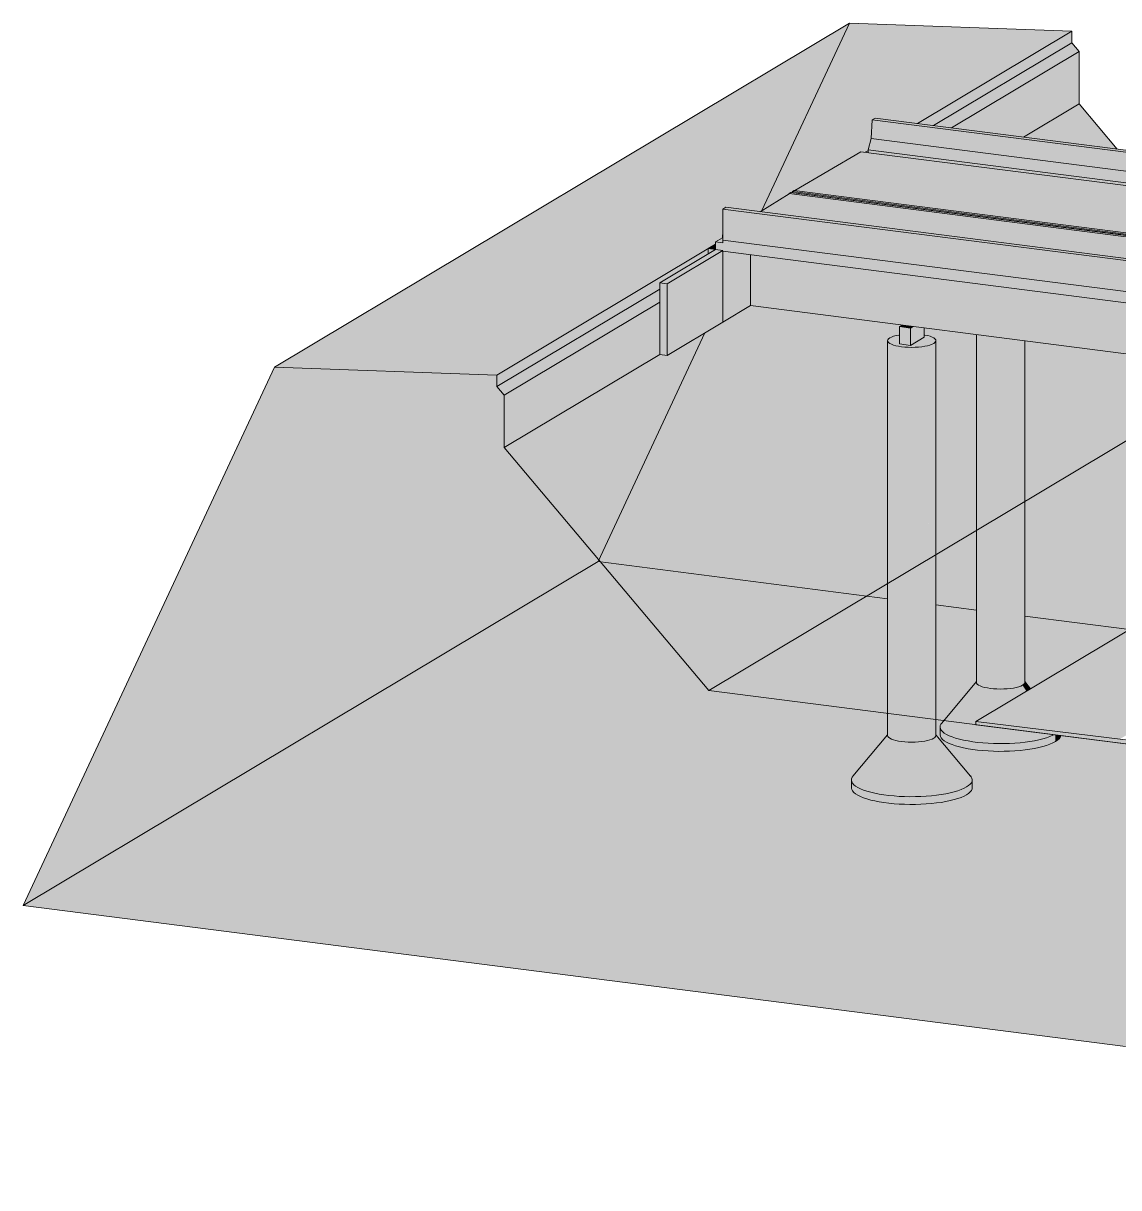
# Model space of a CAD drawing. Header units: centimetres. Extents: x -2559 to 17329, y -1156 to 2668.
# Drawn here: x -2559 to 161, y -714 to 2177 of the extents above; entities that cross this region are included whole.
import ezdxf

# ---------------------------------------------------------------- set-up
doc = ezdxf.new("R2010")
doc.units = ezdxf.units.CM
for name, color, linetype, lineweight in [('A-FLOR', 7, 'Continuous', 9), ('A-GENM', 7, 'Continuous', 9), ('A-WALL', 7, 'Continuous', 9)]:
    doc.layers.add(name, color=color, linetype=linetype, lineweight=lineweight)

# ---------------------------------------------------------------- blocks, each defined once
blk = doc.blocks.new('tTB2 - tTB-1737867-VISTA 3D')
at = {"layer": 'A-GENM', "true_color": 0x80ff80}
for points in [[(2596, 1500.4), (2598.1, 1546.8), (-451.5, 1937.1), (-453.6, 1890.7), (2588.6, 1501.3)], [(2598.1, 1546.8), (2605.4, 1551.2), (-444.1, 1941.5), (-451.5, 1937.1), (2341.4, 1579.7)], [(2588.6, 1472), (2596, 1500.4), (-453.6, 1890.7), (-460.9, 1862.3), (2570.2, 1474.3)], [(2588.6, 1465.3), (2588.6, 1472), (-460.9, 1862.3), (-460.9, 1855.5), (2588.4, 1465.3)], [(2227.6, 1325.2), (2234.9, 1329.6), (-814.6, 1719.9), (-822, 1715.5), (2159.7, 1333.9)], [(2227.6, 1248.4), (2227.6, 1325.2), (-822, 1715.5), (-822, 1638.6), (2159.7, 1257)]]:
    blk.add_hatch(color=91, dxfattribs=at).paths.add_polyline_path(points)
h = blk.add_hatch(color=91, dxfattribs=at)
h.paths.add_polyline_path([(2237, 1247.3), (2244.4, 1251.7), (2244.4, 1266.1), (2237, 1285.7), (2234.9, 1329.6), (2227.6, 1325.2), (2227.6, 1248.4), (2237, 1254), (2237, 1248.4)])
h.paths.add_polyline_path([(2596, 1464.3), (2596, 1468.7), (2605.4, 1474.3), (2605.4, 1551.2), (2598.1, 1546.8), (2596, 1500.4), (2588.6, 1472), (2588.6, 1465.3), (2593.3, 1464.7)])
at = {"layer": 'A-GENM'}
for p, q in [((-453.6, 1890.7), (-451.5, 1937.1)), ((-451.5, 1937.1), (-444.1, 1941.5)), ((-451.5, 1937.1), (2598.1, 1546.8)), ((2605.4, 1551.2), (-444.1, 1941.5)), ((-460.9, 1862.3), (-453.6, 1890.7)), ((-453.6, 1890.7), (2596, 1500.4)), ((-460.9, 1855.5), (-460.9, 1862.3)), ((-460.9, 1862.3), (2588.6, 1472)), ((-822, 1715.5), (-814.6, 1719.9)), ((-822, 1638.6), (-822, 1715.5)), ((2227.6, 1325.2), (-822, 1715.5)), ((-814.6, 1719.9), (2234.9, 1329.6)), ((-822, 1638.6), (2227.6, 1248.4)), ((2598.1, 1546.8), (2596, 1500.4)), ((2605.4, 1551.2), (2598.1, 1546.8)), ((2605.4, 1474.3), (2605.4, 1551.2)), ((2596, 1500.4), (2588.6, 1472)), ((2596, 1468.7), (2605.4, 1474.3)), ((2588.6, 1472), (2588.6, 1465.3)), ((2596, 1464.3), (2596, 1468.7)), ((2234.9, 1329.6), (2227.6, 1325.2)), ((2227.6, 1325.2), (2227.6, 1248.4)), ((2237, 1285.7), (2234.9, 1329.6)), ((2244.4, 1266.1), (2237, 1285.7)), ((2227.6, 1248.4), (2237, 1254)), ((2237, 1254), (2237, 1247.3)), ((2237, 1247.3), (2244.4, 1251.7)), ((2244.4, 1251.7), (2244.4, 1266.1))]:
    blk.add_line(p, q, dxfattribs=at)
blk = doc.blocks.new('Modelos genéricos 3 - Modelos genéricos 3-1742460-VISTA 3D')
at = {"layer": 'A-GENM', "true_color": 0xff8040}
for points in [[(-87.4, 1065.2), (-82.3, 1065.3), (-78.1, 1066.8), (-78.1, 1389.2), (-192.6, 1403.9), (-192.6, 1184), (-192, 1177.6), (-190.2, 1170.4), (-187.3, 1162.4), (-183.2, 1153.7), (-178.1, 1144.6), (-172.1, 1135.2), (-165.3, 1125.7), (-157.8, 1116.4), (-149.8, 1107.3), (-141.4, 1098.8), (-132.9, 1090.9), (-124.3, 1083.8), (-116, 1077.7), (-107.9, 1072.7), (-100.4, 1068.9), (-93.5, 1066.4), (-90.2, 1065.7)], [(-78.1, 1066.8), (-75.1, 1069.6), (-73.2, 1073.7), (-72.6, 1078.9), (-72.7, 1388.5), (-78.1, 1389.2), (-78.1, 1238.7)]]:
    blk.add_hatch(color=11, dxfattribs=at).paths.add_polyline_path(points)
at = {"layer": 'A-GENM', "true_color": 0xf7996d}
for points in [[(-132.9, 523.8), (-120.2, 524.2), (-112, 524.9), (-104.2, 525.9), (-97, 527.1), (-90.5, 528.7), (-84.9, 530.4), (-82.3, 531.4), (-78.1, 533.5), (-78.1, 1066.8), (-82.3, 1065.3), (-87.4, 1065.2), (-93.5, 1066.4), (-100.4, 1068.9), (-107.9, 1072.7), (-116, 1077.7), (-124.3, 1083.8), (-132.9, 1090.9), (-141.4, 1098.8), (-149.8, 1107.3), (-160.7, 1120), (-167.9, 1129.4), (-174.4, 1138.7), (-178.1, 1144.6), (-183.2, 1153.7), (-187.3, 1162.4), (-190.2, 1170.4), (-192, 1177.6), (-192.6, 1184), (-192.6, 540.5), (-192, 538.1), (-190.2, 535.8), (-187.3, 533.6), (-183.2, 531.5), (-178.1, 529.6), (-168.7, 527.2), (-161.5, 525.9), (-153.8, 524.9), (-145.6, 524.3), (-136.6, 523.9)], [(-78.1, 533.5), (-75.1, 535.7), (-73.2, 538), (-72.6, 540.3), (-72.6, 1078.9), (-73.2, 1073.7), (-75.1, 1069.6), (-78.1, 1066.8), (-78.1, 534.6)], [(-137, 388.4), (-123.5, 388.5), (-110.1, 388.9), (-96.9, 389.6), (-84, 390.7), (-71.5, 392), (-59.5, 393.7), (-48, 395.6), (-37.3, 397.9), (-27.3, 400.4), (-18.1, 403.1), (-9.9, 406), (-0.1, 410.5), (-194.1, 435.4), (-194.1, 443.1), (-68, 518.5), (-78.1, 533.5), (-84.1, 530.7), (-87.4, 529.5), (-97, 527.1), (-104.2, 525.9), (-112.2, 524.9), (-120.2, 524.2), (-128.6, 523.9), (-137.2, 523.9), (-145.6, 524.3), (-153.8, 524.9), (-161.5, 525.9), (-168.7, 527.2), (-175.1, 528.8), (-180.7, 530.6), (-183.2, 531.5), (-187.3, 533.6), (-190.2, 535.8), (-192, 538.1), (-192.6, 541.3), (-192.6, 542.2), (-277.8, 440.3), (-280.6, 436.7), (-282.2, 433), (-282.6, 429.3), (-281.8, 425.6), (-279.7, 421.9), (-276.5, 418.3), (-272.2, 414.7), (-265.8, 410.9), (-258.3, 407.3), (-249.1, 403.8), (-244, 402.1), (-234.6, 399.5), (-224.3, 397.1), (-213.3, 394.9), (-201.6, 393.1), (-189.4, 391.5), (-176.7, 390.3), (-163.7, 389.3), (-150.4, 388.7)], [(-68, 518.5), (-57.8, 524.6), (-72.6, 542), (-72.6, 540.3), (-73.2, 538), (-75.1, 535.7), (-78.1, 533.5), (-71.2, 523.1)], [(-137, 369.2), (-123.5, 369.3), (-110.1, 369.7), (-96.9, 370.4), (-84, 371.4), (-71.5, 372.8), (-59.5, 374.5), (-48, 376.4), (-37.3, 378.7), (-27.3, 381.2), (-18.1, 383.9), (-7.8, 387.7), (-2.6, 390), (3.5, 393.3), (3.5, 410.1), (-0.1, 410.5), (-2.6, 409.2), (-9.9, 406), (-21.3, 402.1), (-27.3, 400.4), (-37.3, 397.9), (-48, 395.6), (-59.5, 393.7), (-71.5, 392), (-84, 390.7), (-96.9, 389.6), (-112.2, 388.8), (-123.5, 388.5), (-137, 388.4), (-150.4, 388.7), (-163.7, 389.3), (-176.7, 390.3), (-189.4, 391.5), (-203.1, 393.3), (-213.3, 394.9), (-224.3, 397.1), (-234.6, 399.5), (-244, 402.1), (-255.4, 406.2), (-261.3, 408.7), (-267.9, 412), (-272.2, 414.7), (-276.5, 418.3), (-279.7, 421.9), (-281.8, 425.6), (-282.6, 429.3), (-282.5, 409.7), (-281.7, 406.2), (-279.7, 402.7), (-276.5, 399), (-272.2, 395.5), (-266.7, 392.1), (-257.9, 387.9), (-250.8, 385.2), (-244, 382.9), (-234.6, 380.3), (-224.3, 377.9), (-213.3, 375.7), (-201.6, 373.9), (-189.4, 372.3), (-176.7, 371), (-163.7, 370.1), (-150.4, 369.5)], [(3.5, 393.3), (9.3, 397.4), (12.6, 400.3), (15.4, 403.9), (17.1, 408.3), (3.5, 410.1), (3.5, 397.4)]]:
    blk.add_hatch(color=21, dxfattribs=at).paths.add_polyline_path(points)
at = {"layer": 'A-GENM'}
for p, q in [((-192.6, 1403.9), (-192.6, 1175.4)), ((-72.6, 1070.7), (-72.6, 1388.5))]:
    blk.add_line(p, q, dxfattribs=at)
at = {"layer": 'A-GENM', "color": 49, "true_color": 0x484141}
for p, q in [((-192.6, 1175.4), (-192.6, 540.4)), ((-72.6, 540.4), (-72.6, 1070.7)), ((-192.5, 542.4), (-278.7, 439.3)), ((-57.8, 524.6), (-72.6, 542.3)), ((-282.6, 429.9), (-282.6, 410.7))]:
    blk.add_line(p, q, dxfattribs=at)
for points in [[(-78.1, 533.5, 0), (-82.3, 531.4, 0), (-87.4, 529.5, 0), (-93.5, 527.8, 0), (-100.4, 526.4, 0), (-107.9, 525.3, 0), (-116, 524.5, 0), (-124.3, 524, 0), (-132.9, 523.8, 0), (-141.4, 524, 0), (-149.8, 524.5, 0), (-157.8, 525.4, 0), (-165.3, 526.5, 0), (-172.1, 527.9, 0), (-178.1, 529.6, 0), (-183.2, 531.5, 0), (-187.3, 533.6, 0), (-190.2, 535.8, 0), (-192, 538.1, 0), (-192.6, 540.5, 0)], [(-72.6, 540.4, 0), (-72.6, 540.3, 0), (-73.2, 538, 0), (-75.1, 535.7, 0), (-78.1, 533.5, 0)], [(-277.8, 440.3, 0), (-280.6, 436.7, 0), (-282.2, 433, 0), (-282.6, 429.3, 0), (-281.8, 425.6, 0), (-279.7, 421.9, 0), (-276.5, 418.3, 0), (-272.2, 414.7, 0), (-266.7, 411.3, 0), (-260.1, 408.1, 0), (-252.6, 405, 0), (-244, 402.1, 0), (-234.6, 399.5, 0), (-224.3, 397.1, 0), (-213.3, 394.9, 0), (-201.6, 393.1, 0), (-189.4, 391.5, 0), (-176.7, 390.3, 0), (-163.7, 389.3, 0), (-150.4, 388.7, 0), (-137, 388.4, 0), (-123.5, 388.5, 0), (-110.1, 388.9, 0), (-96.9, 389.6, 0), (-84, 390.7, 0), (-71.5, 392, 0), (-59.5, 393.7, 0), (-48, 395.6, 0), (-37.3, 397.9, 0), (-27.3, 400.4, 0), (-18.1, 403.1, 0), (-9.9, 406, 0), (-2.6, 409.2, 0), (0, 410.5, 0)], [(-282.6, 410.7, 0), (-282.6, 410.1, 0), (-281.8, 406.3, 0), (-279.7, 402.7, 0), (-276.5, 399, 0), (-272.2, 395.5, 0), (-266.7, 392.1, 0), (-260.1, 388.9, 0), (-252.6, 385.8, 0), (-244, 382.9, 0), (-234.6, 380.3, 0), (-224.3, 377.9, 0), (-213.3, 375.7, 0), (-201.6, 373.9, 0), (-189.4, 372.3, 0), (-176.7, 371, 0), (-163.7, 370.1, 0), (-150.4, 369.5, 0), (-137, 369.2, 0), (-123.5, 369.3, 0), (-110.1, 369.7, 0), (-96.9, 370.4, 0), (-84, 371.4, 0), (-71.5, 372.8, 0), (-59.5, 374.5, 0), (-48, 376.4, 0), (-37.3, 378.7, 0), (-27.3, 381.2, 0), (-18.1, 383.9, 0), (-9.9, 386.8, 0), (-2.6, 390, 0), (3.5, 393.3, 0)], [(3.5, 393.3, 0), (8.6, 396.7, 0), (12.6, 400.3, 0), (15.4, 403.9, 0), (17, 407.6, 0), (17.2, 408.3, 0)]]:
    blk.add_polyline3d(points, dxfattribs=at)
blk = doc.blocks.new('Modelos genéricos 4 - Modelos genéricos 3-1742633-VISTA 3D')
at = {"layer": 'A-GENM', "true_color": 0xff8040}
for points in [[(-353.3, 1372.2), (-339.4, 1372.7), (-336.4, 1372.8), (-328.3, 1373.7), (-320.8, 1374.8), (-313.9, 1376.2), (-307.8, 1377.9), (-302.7, 1379.7), (-298.5, 1381.8), (-339.4, 1387), (-356.2, 1377), (-383.4, 1380.5), (-383.4, 1392.7), (-407.5, 1395.8), (-410.5, 1393.5), (-412.3, 1391.2), (-413, 1388.8), (-412.4, 1386.5), (-410.7, 1384.2), (-407.7, 1382), (-403.6, 1379.9), (-398.5, 1378), (-392.5, 1376.3), (-383.4, 1374.5), (-378.2, 1373.7), (-370.2, 1372.9), (-356.2, 1372.2)], [(-307.8, 933.3), (-302.7, 933.5), (-298.5, 935), (-298.5, 1381.8), (-302.7, 1379.7), (-307.8, 1377.9), (-313.9, 1376.2), (-320.8, 1374.8), (-328.3, 1373.7), (-339.4, 1372.7), (-344.8, 1372.3), (-353.3, 1372.2), (-361.8, 1372.4), (-370.2, 1372.9), (-378.2, 1373.7), (-385.7, 1374.9), (-392.5, 1376.3), (-398.5, 1378), (-403.6, 1379.9), (-407.7, 1382), (-410.7, 1384.2), (-412.4, 1386.5), (-413, 1388.9), (-413, 1052.1), (-412.4, 1045.8), (-410.7, 1038.6), (-407.7, 1030.5), (-403.6, 1021.9), (-398.5, 1012.7), (-392.5, 1003.3), (-385.7, 993.9), (-378.2, 984.5), (-370.2, 975.5), (-361.8, 966.9), (-353.3, 959), (-344.8, 952), (-336.4, 945.9), (-328.3, 940.9), (-320.8, 937.1), (-313.9, 934.5), (-310.6, 933.9)], [(-298.5, 935), (-295.5, 937.8), (-293.7, 941.8), (-293, 947.1), (-293, 1388.7), (-293.9, 1386), (-295.5, 1384), (-298.5, 1381.8), (-298.5, 1238.7)]]:
    blk.add_hatch(color=11, dxfattribs=at).paths.add_polyline_path(points)
h = blk.add_hatch(color=11, dxfattribs=at)
h.paths.add_polyline_path([(-298.5, 1381.8), (-295.5, 1384), (-293.7, 1386.3), (-293, 1388.8), (-293.6, 1391.1), (-295.4, 1393.4), (-298.3, 1395.6), (-302.4, 1397.7), (-307.5, 1399.6), (-313.5, 1401.3), (-322.6, 1403.1), (-322.6, 1397.1), (-339.4, 1387), (-315.9, 1384)])
h.paths.add_polyline_path([(-383.4, 1392.7), (-383.4, 1403.1), (-385.2, 1402.8), (-392.1, 1401.4), (-398.2, 1399.7), (-403.3, 1397.8), (-407.5, 1395.8), (-384.8, 1392.9)])
at = {"layer": 'A-GENM', "true_color": 0xf7996d}
for points in [[(-353.3, 392), (-339.4, 392.5), (-332.4, 393.1), (-324.6, 394), (-317.4, 395.3), (-310.9, 396.8), (-305.3, 398.6), (-302.7, 399.6), (-298.5, 401.6), (-298.5, 935), (-302.7, 933.5), (-307.8, 933.3), (-313.9, 934.5), (-320.8, 937.1), (-328.3, 940.9), (-336.4, 945.9), (-344.8, 952), (-353.3, 959), (-361.8, 966.9), (-370.2, 975.5), (-381.1, 988.2), (-388.3, 997.5), (-394.8, 1006.9), (-398.5, 1012.7), (-403.6, 1021.9), (-407.7, 1030.5), (-410.7, 1038.6), (-412.4, 1045.8), (-413, 1052.1), (-413, 408.7), (-412.4, 406.3), (-410.7, 404), (-407.7, 401.8), (-403.6, 399.7), (-398.5, 397.8), (-389.1, 395.4), (-381.9, 394.1), (-374.2, 393.1), (-366, 392.4), (-357, 392.1)], [(-298.5, 401.6), (-295.5, 403.8), (-293.7, 406.2), (-293, 408.7), (-293, 947.1), (-293.7, 941.8), (-295.5, 937.8), (-298.5, 935), (-298.5, 402.7)], [(-357.4, 256.6), (-343.9, 256.7), (-330.6, 257.1), (-317.4, 257.8), (-304.4, 258.8), (-291.9, 260.2), (-278, 262.2), (-268.4, 263.8), (-257.7, 266), (-247.7, 268.5), (-238.5, 271.3), (-230.3, 274.2), (-223.1, 277.4), (-216.9, 280.7), (-298.5, 401.6), (-302.7, 399.6), (-307.8, 397.7), (-317.4, 395.3), (-324.6, 394), (-332.4, 393.1), (-340.6, 392.4), (-349, 392.1), (-357.6, 392.1), (-366, 392.4), (-374.2, 393.1), (-381.9, 394.1), (-389.1, 395.4), (-395.5, 396.9), (-401.1, 398.7), (-403.6, 399.7), (-407.7, 401.8), (-410.7, 404), (-412.4, 406.3), (-413, 409.5), (-413, 410.4), (-498.2, 308.5), (-501, 304.9), (-502.6, 301.2), (-503, 297.4), (-502.2, 293.7), (-500.2, 290), (-497, 286.4), (-492.6, 282.9), (-487.1, 279.5), (-480.6, 276.3), (-473, 273.2), (-464.4, 270.3), (-455, 267.7), (-444.7, 265.2), (-427.8, 262.2), (-422, 261.2), (-409.8, 259.7), (-397.1, 258.4), (-384.1, 257.5), (-370.8, 256.9)], [(-216.9, 280.7), (-211.8, 284.1), (-207.8, 287.7), (-205, 291.3), (-203.4, 295), (-203.1, 298.9), (-203.8, 302.5), (-205.8, 306.1), (-293, 410.3), (-293, 408.5), (-293.9, 405.8), (-295.5, 403.8), (-298.5, 401.6), (-223.1, 289.8)], [(-357.4, 237.4), (-343.9, 237.4), (-330.6, 237.8), (-317.4, 238.6), (-304.4, 239.6), (-291.9, 241), (-279.9, 242.6), (-268.4, 244.6), (-257.7, 246.8), (-247.7, 249.3), (-238.5, 252.1), (-230.3, 255), (-223.1, 258.1), (-216.9, 261.4), (-216.9, 280.7), (-223.1, 277.4), (-230.3, 274.2), (-238.5, 271.3), (-248.5, 268.3), (-257.7, 266), (-268.4, 263.8), (-279.9, 261.9), (-293.9, 260), (-304.4, 258.8), (-317.4, 257.8), (-330.6, 257.1), (-343.9, 256.7), (-357.4, 256.6), (-370.8, 256.9), (-384.8, 257.5), (-397.1, 258.4), (-409.8, 259.7), (-427.8, 262.2), (-433.7, 263.1), (-444.7, 265.2), (-455, 267.7), (-464.4, 270.3), (-475.7, 274.3), (-480.6, 276.3), (-487.1, 279.5), (-492.6, 282.9), (-497, 286.4), (-500.2, 290), (-502.2, 293.7), (-503, 297.4), (-503, 278.2), (-502.2, 274.5), (-500.2, 270.8), (-497, 267.2), (-492.6, 263.7), (-487.1, 260.3), (-480.6, 257), (-473, 254), (-464.4, 251.1), (-455, 248.4), (-444.7, 246), (-433.7, 243.9), (-422, 242), (-409.8, 240.5), (-397.1, 239.2), (-384.1, 238.3), (-370.8, 237.7)], [(-216.9, 261.4), (-211.8, 264.9), (-207.8, 268.5), (-205, 272.1), (-203.4, 275.8), (-203, 279.5), (-203.1, 298.3), (-203.4, 295), (-205, 291.3), (-207.8, 287.7), (-211.8, 284.1), (-216.9, 280.7), (-216.9, 262.2)]]:
    blk.add_hatch(color=21, dxfattribs=at).paths.add_polyline_path(points)
at = {"layer": 'A-GENM'}
for p, q in [((-413, 1388.8), (-413, 1043.5)), ((-293, 938.9), (-293, 1388.8))]:
    blk.add_line(p, q, dxfattribs=at)
at = {"layer": 'A-GENM', "color": 49, "true_color": 0x484141}
for p, q in [((-413, 1043.5), (-413, 408.6)), ((-293, 408.6), (-293, 938.9)), ((-412.9, 410.6), (-499.1, 307.4)), ((-206.9, 307.4), (-293, 410.5)), ((-503, 298.1), (-503, 278.9)), ((-203, 278.9), (-203, 298.1))]:
    blk.add_line(p, q, dxfattribs=at)
at = {"layer": 'A-GENM'}
for points in [[(-407.5, 1395.8, 0), (-410.5, 1393.5, 0), (-412.3, 1391.2, 0), (-413, 1388.9, 0), (-412.4, 1386.5, 0), (-410.7, 1384.2, 0), (-407.7, 1382, 0), (-403.6, 1379.9, 0), (-398.5, 1378, 0), (-392.5, 1376.3, 0), (-385.7, 1374.9, 0), (-378.2, 1373.7, 0), (-370.2, 1372.9, 0), (-361.8, 1372.4, 0), (-353.3, 1372.2, 0), (-344.8, 1372.3, 0), (-336.4, 1372.8, 0), (-328.3, 1373.7, 0), (-320.8, 1374.8, 0), (-313.9, 1376.2, 0), (-307.8, 1377.9, 0), (-302.7, 1379.7, 0), (-298.5, 1381.8, 0)], [(-383.5, 1403.1, 0), (-385.2, 1402.8, 0), (-392.1, 1401.4, 0), (-398.2, 1399.7, 0), (-403.3, 1397.8, 0), (-407.5, 1395.8, 0)], [(-298.5, 1381.8, 0), (-295.5, 1384, 0), (-293.7, 1386.3, 0), (-293, 1388.7, 0), (-293.6, 1391.1, 0), (-295.4, 1393.4, 0), (-298.3, 1395.6, 0), (-302.4, 1397.7, 0), (-307.5, 1399.6, 0), (-313.5, 1401.3, 0), (-320.3, 1402.7, 0), (-322.5, 1403.1, 0)]]:
    blk.add_polyline3d(points, dxfattribs=at)
at = {"layer": 'A-GENM', "color": 49, "true_color": 0x484141}
for points in [[(-298.5, 401.6, 0), (-302.7, 399.6, 0), (-307.8, 397.7, 0), (-313.9, 396, 0), (-320.8, 394.6, 0), (-328.3, 393.5, 0), (-336.4, 392.7, 0), (-344.8, 392.2, 0), (-353.3, 392, 0), (-361.8, 392.2, 0), (-370.2, 392.7, 0), (-378.2, 393.5, 0), (-385.7, 394.7, 0), (-392.5, 396.1, 0), (-398.5, 397.8, 0), (-403.6, 399.7, 0), (-407.7, 401.8, 0), (-410.7, 404, 0), (-412.4, 406.3, 0), (-413, 408.7, 0)], [(-293, 408.6, 0), (-293, 408.5, 0), (-293.7, 406.2, 0), (-295.5, 403.8, 0), (-298.5, 401.6, 0)], [(-498.2, 308.5, 0), (-501, 304.9, 0), (-502.6, 301.2, 0), (-503, 297.4, 0), (-502.2, 293.7, 0), (-500.2, 290, 0), (-497, 286.4, 0), (-492.6, 282.9, 0), (-487.1, 279.5, 0), (-480.6, 276.3, 0), (-473, 273.2, 0), (-464.4, 270.3, 0), (-455, 267.7, 0), (-444.7, 265.2, 0), (-433.7, 263.1, 0), (-422, 261.2, 0), (-409.8, 259.7, 0), (-397.1, 258.4, 0), (-384.1, 257.5, 0), (-370.8, 256.9, 0), (-357.4, 256.6, 0), (-343.9, 256.7, 0), (-330.6, 257.1, 0), (-317.4, 257.8, 0), (-304.4, 258.8, 0), (-291.9, 260.2, 0), (-279.9, 261.9, 0), (-268.4, 263.8, 0), (-257.7, 266, 0), (-247.7, 268.5, 0), (-238.5, 271.3, 0), (-230.3, 274.2, 0), (-223.1, 277.4, 0), (-216.9, 280.7, 0)], [(-216.9, 280.7, 0), (-211.8, 284.1, 0), (-207.8, 287.7, 0), (-205, 291.3, 0), (-203.4, 295, 0), (-203, 298.7, 0), (-203.8, 302.5, 0), (-205.8, 306.1, 0), (-207.5, 308.1, 0)], [(-503, 278.9, 0), (-503, 278.2, 0), (-502.2, 274.5, 0), (-500.2, 270.8, 0), (-497, 267.2, 0), (-492.6, 263.7, 0), (-487.1, 260.3, 0), (-480.6, 257, 0), (-473, 254, 0), (-464.4, 251.1, 0), (-455, 248.4, 0), (-444.7, 246, 0), (-433.7, 243.9, 0), (-422, 242, 0), (-409.8, 240.5, 0), (-397.1, 239.2, 0), (-384.1, 238.3, 0), (-370.8, 237.7, 0), (-357.4, 237.4, 0), (-343.9, 237.4, 0), (-330.6, 237.8, 0), (-317.4, 238.6, 0), (-304.4, 239.6, 0), (-291.9, 241, 0), (-279.9, 242.6, 0), (-268.4, 244.6, 0), (-257.7, 246.8, 0), (-247.7, 249.3, 0), (-238.5, 252.1, 0), (-230.3, 255, 0), (-223.1, 258.1, 0), (-216.9, 261.4, 0)], [(-216.9, 261.4, 0), (-211.8, 264.9, 0), (-207.8, 268.5, 0), (-205, 272.1, 0), (-203.4, 275.8, 0), (-203, 279.5, 0)]]:
    blk.add_polyline3d(points, dxfattribs=at)
blk = doc.blocks.new('Modelos genéricos 6 - Modelos genéricos 5-1743127-VISTA 3D')
at = {"layer": 'A-GENM', "true_color": 0x008080}
for points in [[(-356.2, 1420.2), (-349.9, 1424), (-377.1, 1427.5), (-383.4, 1423.7)], [(-356.2, 1377), (-356.2, 1420.2), (-383.4, 1423.7), (-383.4, 1380.5)], [(-356.2, 1377), (-322.6, 1397.1), (-322.6, 1420.5), (-349.9, 1424), (-356.2, 1420.2), (-356.2, 1385.2)]]:
    blk.add_hatch(color=136, dxfattribs=at).paths.add_polyline_path(points)
at = {"layer": 'A-GENM'}
for p, q in [((-377.1, 1427.5), (-383.4, 1423.7)), ((-383.4, 1423.7), (-356.2, 1420.2)), ((-383.4, 1380.5), (-383.4, 1423.7)), ((-356.2, 1420.2), (-349.9, 1424)), ((-356.2, 1377), (-356.2, 1420.2)), ((-322.6, 1420.5), (-322.6, 1397.1)), ((-322.6, 1397.1), (-356.2, 1377)), ((-356.2, 1377), (-383.4, 1380.5))]:
    blk.add_line(p, q, dxfattribs=at)
blk = doc.blocks.new('tTB1 - tTB-1754749-VISTA 3D')
at = {"layer": 'A-WALL', "true_color": 0x808080}
for points in [[(2224.9, 1220.8), (2227.6, 1222.4), (2227.6, 1248.4), (-822, 1638.6), (-822, 1610.8), (2212.5, 1222.4)], [(2087.2, 1112.1), (2089, 1113.2), (2089, 1139.5), (2224.9, 1220.8), (-753.8, 1602), (-753.8, 1475.7), (1977.9, 1126.1)]]:
    blk.add_hatch(color=8, dxfattribs=at).paths.add_polyline_path(points)
h = blk.add_hatch(color=8, dxfattribs=at)
h.paths.add_polyline_path([(2227.6, 1241.6), (2237, 1247.3), (2237, 1254), (2227.6, 1248.4), (2227.6, 1247.3)])
h.paths.add_polyline_path([(2599.2, 1463.9), (2605.4, 1467.6), (2605.4, 1474.3), (2596, 1468.7), (2596, 1464.3)])
at = {"layer": 'A-WALL', "true_color": 0xa09999}
blk.add_hatch(color=253, dxfattribs=at).paths.add_polyline_path([(2089, 1111.9), (2089, 1113.2), (2087.2, 1112.1)])
at = {"layer": 'A-WALL'}
for p, q in [((-822, 1631.9), (-822, 1638.6)), ((-822, 1638.6), (2227.6, 1248.4)), ((-822, 1610.8), (2224.9, 1220.8)), ((-753.8, 1475.7), (-753.8, 1602)), ((-753.8, 1475.7), (2087.2, 1112.1)), ((2605.4, 1474.3), (2596, 1468.7)), ((2605.4, 1467.6), (2605.4, 1474.3)), ((2596, 1468.7), (2596, 1464.3)), ((2237, 1254), (2227.6, 1248.4)), ((2227.6, 1248.4), (2227.6, 1241.6)), ((2237, 1247.3), (2237, 1254))]:
    blk.add_line(p, q, dxfattribs=at)
at = {"layer": 'A-WALL', "color": 49, "true_color": 0x484141}
blk.add_line((2087.2, 1112.1), (2089, 1111.9), dxfattribs=at)
blk = doc.blocks.new('Modelos genéricos 11 - Modelos genéricos 1-1757749-VISTA 3D')
at = {"layer": 'A-GENM', "true_color": 0x808080}
h = blk.add_hatch(color=8, dxfattribs=at)
h.paths.add_polyline_path([(-822, 1631.9), (-822, 1644.1), (-823.3, 1644.3), (-840.1, 1634.2), (-823.3, 1632.1)])
h.paths.add_polyline_path([(-460.9, 1855.5), (-460.9, 1860), (-462.3, 1860.2), (-468.5, 1856.5), (-462.3, 1855.7)])
h = blk.add_hatch(color=8, dxfattribs=at)
h.paths.add_polyline_path([(-840.1, 1615), (-822, 1612.7), (-822, 1631.9), (-840.1, 1634.2), (-840.1, 1616.7)])
h.paths.add_polyline_path([(-858.3, 1604.1), (-840.1, 1615), (-858.3, 1617.3), (-858.3, 1612.7)])
for points in [[(-840.1, 1615), (-840.1, 1628.2), (-858.3, 1617.3)], [(-822, 1434.9), (-753.8, 1475.7), (-753.8, 1602), (-822, 1610.8), (-822, 1475.7)]]:
    blk.add_hatch(color=8, dxfattribs=at).paths.add_polyline_path(points)
at = {"layer": 'A-GENM'}
for p, q in [((-462.3, 1860.2), (-468.5, 1856.5)), ((-462.3, 1860.2), (-460.9, 1860)), ((-858.3, 1617.3), (-840.1, 1628.2)), ((-823.3, 1644.3), (-840.1, 1634.2)), ((-822, 1631.9), (-840.1, 1634.2)), ((-840.1, 1634.2), (-840.1, 1615)), ((-840.1, 1615), (-858.3, 1617.3)), ((-858.3, 1617.3), (-858.3, 1604.1)), ((-822, 1434.9), (-822, 1610.8)), ((-822, 1434.9), (-753.8, 1475.7))]:
    blk.add_line(p, q, dxfattribs=at)
blk = doc.blocks.new('asfalto - asfalto-1759954-VISTA 3D')
at = {"layer": 'A-FLOR', "true_color": 0xeeeeee}
h = blk.add_hatch(color=7, dxfattribs=at)
h.paths.add_polyline_path([(2434.6, 1361.9), (2436.7, 1363.1), (-649.1, 1758.1), (-651.2, 1756.8), (2432.5, 1362.2)])
h.paths.add_polyline_path([(2440.9, 1365.6), (2606.8, 1462.9), (-479.1, 1857.8), (-643.6, 1761.3), (2440.9, 1366.6)])
h = blk.add_hatch(color=7, dxfattribs=at)
h.paths.add_polyline_path([(2262.5, 1257), (2428.3, 1358.1), (-657.5, 1753), (-729.7, 1709), (2234.9, 1329.6), (2237, 1285.7), (2244.4, 1266.1), (2244.4, 1259.4)])
h.paths.add_polyline_path([(2432.5, 1360.6), (2434.6, 1361.9), (-651.2, 1756.8), (-652, 1756.3), (2432.5, 1361.6)])
h.paths.add_polyline_path([(-822, 1651.8), (-822, 1652.8), (-823.3, 1651.9)])
h = blk.add_hatch(color=7, dxfattribs=at)
h.paths.add_polyline_path([(2262.5, 1249.3), (2262.5, 1257), (2244.4, 1259.4), (2244.4, 1251.7), (2245.7, 1251.5)])
h.paths.add_polyline_path([(-822, 1644.1), (-822, 1651.8), (-823.3, 1651.9), (-823.3, 1644.3)])
blk.add_hatch(color=7, dxfattribs=at).paths.add_polyline_path([(2262.5, 1249.3), (2606.8, 1455.2), (2606.8, 1462.9), (2434.6, 1361.9), (2262.5, 1257)])
at = {"layer": 'A-FLOR'}
for p, q in [((-643.6, 1761.3), (-479.1, 1857.8)), ((2606.8, 1462.9), (-479.1, 1857.8)), ((-729.7, 1709), (-657.5, 1753)), ((-652, 1756.3), (-651.2, 1756.8)), ((-651.2, 1756.8), (-649.1, 1758.1)), ((2434.6, 1361.9), (-651.2, 1756.8)), ((-823.3, 1651.9), (-822, 1652.8)), ((-823.3, 1644.3), (-823.3, 1651.9)), ((-822, 1651.8), (-823.3, 1651.9)), ((-823.3, 1644.3), (-822, 1644.1)), ((2606.8, 1462.9), (2434.6, 1361.9)), ((2434.6, 1352.3), (2606.8, 1455.2)), ((2606.8, 1455.2), (2606.8, 1462.9)), ((2434.6, 1361.9), (2262.5, 1257)), ((2262.5, 1249.3), (2434.6, 1352.3)), ((2262.5, 1257), (2244.4, 1259.4)), ((2244.4, 1251.7), (2262.5, 1249.3)), ((2262.5, 1257), (2262.5, 1249.3))]:
    blk.add_line(p, q, dxfattribs=at)
blk = doc.blocks.new('asfalto1 - asfalto-1760055-VISTA 3D')
at = {"layer": 'A-FLOR', "true_color": 0xeeeeee}
for points in [[(2428.3, 1359), (2432.5, 1361.6), (-653.3, 1756.5), (-657.5, 1753.9), (2341.4, 1370.1)], [(2428.3, 1358.1), (2428.3, 1359), (-657.5, 1753.9), (-657.5, 1753), (2410.2, 1360.4)], [(2436.7, 1364.1), (2440.9, 1366.6), (-644.9, 1761.5), (-649.1, 1759), (2341.4, 1376.3)], [(2436.7, 1363.1), (2436.7, 1364.1), (-649.1, 1759), (-649.1, 1758.1), (2434.6, 1363.4)]]:
    blk.add_hatch(color=7, dxfattribs=at).paths.add_polyline_path(points)
h = blk.add_hatch(color=7, dxfattribs=at)
h.paths.add_polyline_path([(2428.3, 1358.1), (2432.5, 1360.6), (2432.5, 1361.6), (2428.3, 1359)])
h.paths.add_polyline_path([(2436.7, 1363.1), (2440.9, 1365.6), (2440.9, 1366.6), (2436.7, 1364.1)])
at = {"layer": 'A-FLOR'}
for p, q in [((-657.5, 1753.9), (-653.3, 1756.5)), ((-657.5, 1753), (-657.5, 1753.9)), ((2428.3, 1359), (-657.5, 1753.9)), ((-653.3, 1756.5), (2432.5, 1361.6)), ((-649.1, 1759), (-644.9, 1761.5)), ((-649.1, 1758), (-649.1, 1759)), ((-649.1, 1759), (2436.7, 1364.1)), ((2440.9, 1366.6), (-644.9, 1761.5)), ((2432.5, 1361.6), (2428.3, 1359)), ((2428.3, 1359), (2428.3, 1358.1)), ((2432.5, 1360.6), (2432.5, 1361.6)), ((2440.9, 1366.6), (2436.7, 1364.1)), ((2436.7, 1364.1), (2436.7, 1363.1)), ((2440.9, 1365.6), (2440.9, 1366.6))]:
    blk.add_line(p, q, dxfattribs=at)
blk = doc.blocks.new('asfalto4 - asfalto-1761090-VISTA 3D')
at = {"layer": 'A-FLOR', "true_color": 0xf7f0f0}
for points in [[(-1383.1, 1303.4), (-840.1, 1628.2), (-840.1, 1634.2), (-823.3, 1644.3), (-823.3, 1651.9), (-822, 1652.8), (-822, 1715.5), (-814.6, 1719.9), (-729.7, 1709), (-657.5, 1753), (-657.5, 1753.9), (-653.3, 1756.5), (-651.7, 1756.5), (-649.1, 1758.1), (-649.1, 1759), (-644.9, 1761.5), (-643.3, 1761.5), (-479.1, 1857.8), (-468.5, 1856.5), (-462.3, 1860.2), (-460.9, 1860.2), (-460.9, 1862.3), (-453.6, 1890.7), (-451.5, 1937.1), (-444.1, 1941.5), (-338.8, 1928), (44.3, 2157.2), (-508, 2176.7), (-1935.4, 1323)], [(2915.2, -714.1), (2291.4, 782), (2196.4, 803), (2196.4, 540.1), (2283.6, 435.9), (2285.6, 432.2), (2286.4, 428.5), (2286.4, 409.3), (2286, 405.5), (2284.4, 401.8), (2281.6, 398.2), (2277.7, 394.6), (2272.6, 391.2), (2266.4, 387.9), (2259.1, 384.7), (2250.6, 381.7), (2241.7, 379.1), (2231.8, 376.6), (2217.9, 373.8), (2209.5, 372.4), (2195.7, 370.5), (2185, 369.3), (2168.2, 368.1), (2156.5, 367.5), (2138.2, 367.2), (2128.9, 367.2), (2118, 367.4), (2101.4, 368.3), (2084.4, 369.7), (2079.6, 370.2), (2064, 372.3), (2055.7, 373.6), (2044.7, 375.8), (2034.5, 378.2), (2023.4, 381.4), (2015.1, 384.2), (2008.9, 386.8), (2000.9, 390.9), (1996.8, 393.4), (1992.5, 396.9), (1989.2, 400.7), (1987.2, 404.2), (1986.4, 408.7), (1986.4, 427.2), (1986.8, 430.9), (1988.4, 434.6), (1992.5, 439.7), (2076.4, 540.1), (2076.4, 771.9), (1976, 711.9), (1976, 408.3), (2063.2, 304), (2065.2, 300.4), (2066, 296.6), (2066, 277.4), (2065.6, 273.7), (2064, 270), (2061.2, 266.4), (2056.3, 262.2), (2052.1, 259.4), (2046, 256.1), (2038.7, 252.9), (2030.5, 250), (2021.3, 247.2), (2011.3, 244.7), (2000.6, 242.5), (1989.1, 240.5), (1977.1, 238.9), (1964.6, 237.5), (1947.8, 236.3), (1936.1, 235.7), (1917.8, 235.3), (1908.5, 235.4), (1897.6, 235.6), (1881, 236.5), (1864, 237.9), (1859.2, 238.4), (1847, 239.9), (1835.3, 241.8), (1824.3, 243.9), (1814, 246.3), (1804.6, 249), (1796, 251.9), (1788.5, 254.9), (1781.9, 258.2), (1775.7, 262.2), (1772.1, 265.1), (1768.9, 268.7), (1766.8, 272.4), (1766, 276.1), (1766, 295.4), (1766.4, 299.1), (1768, 302.8), (1772.1, 307.9), (1856, 408.7), (1856, 640.1), (1212.7, 255.3), (17.1, 408.3), (17, 407.6), (15.4, 403.9), (12.6, 400.3), (8.6, 396.7), (3.5, 393.3), (-2.6, 390), (-9.9, 386.8), (-21.3, 382.9), (-27.3, 381.2), (-37.3, 378.7), (-48, 376.4), (-59.5, 374.5), (-73.3, 372.6), (-84, 371.4), (-100.8, 370.2), (-112.2, 369.6), (-130.8, 369.2), (-140.1, 369.3), (-151, 369.5), (-167.6, 370.4), (-184.6, 371.8), (-189.4, 372.3), (-205, 374.4), (-213.3, 375.7), (-224.3, 377.9), (-234.6, 380.3), (-244, 382.9), (-252.6, 385.8), (-260.1, 388.9), (-268.1, 393), (-272.2, 395.5), (-277, 399.6), (-279.8, 402.7), (-281.8, 406.3), (-282.6, 410.9), (-282.6, 429.3), (-282.2, 433), (-280.6, 436.7), (-276.5, 441.8), (-273.5, 445.5), (-293, 448), (-293, 410.4), (-205.8, 306.1), (-203.8, 302.5), (-203, 298.7), (-203.1, 279.1), (-203.4, 275.8), (-205, 272.1), (-207.8, 268.5), (-211.8, 264.9), (-216.9, 261.4), (-223.1, 258.1), (-230.3, 255), (-238.5, 252.1), (-247.7, 249.3), (-257.7, 246.8), (-268.4, 244.6), (-279.9, 242.6), (-293.9, 240.7), (-304.4, 239.6), (-321.2, 238.3), (-332.9, 237.8), (-351.3, 237.4), (-360.5, 237.5), (-371.4, 237.7), (-388, 238.6), (-405, 240), (-409.8, 240.5), (-422, 242), (-433.7, 243.9), (-444.7, 246), (-455, 248.4), (-464.4, 251.1), (-473, 254), (-480.6, 257), (-488.7, 261.2), (-492.6, 263.7), (-497, 267.2), (-500.2, 270.8), (-502.2, 274.5), (-503, 278.2), (-503, 297.4), (-502.6, 301.2), (-501, 304.9), (-497, 310), (-413, 410.4), (-413, 463.4), (-856.7, 520.2), (-1364.9, 1123.3), (-1364.9, 1253.1), (-1383.1, 1274.6), (-1383.1, 1303.4), (-1935.4, 1323), (-2559.2, -13.5), (2291.4, -634.3)]]:
    blk.add_hatch(color=7, dxfattribs=at).paths.add_polyline_path(points)
h = blk.add_hatch(color=7, dxfattribs=at)
h.paths.add_polyline_path([(-1383.1, 1274.6), (-978.7, 1516.5), (-978.7, 1532.1), (-858.3, 1604.1), (-858.3, 1617.3), (-1383.1, 1303.4)])
h.paths.add_polyline_path([(-299.1, 1922.9), (44.3, 2128.4), (44.3, 2157.2), (-338.8, 1928), (-305.6, 1923.8)])
h = blk.add_hatch(color=7, dxfattribs=at)
h.paths.add_polyline_path([(-1364.9, 1253.1), (-978.7, 1484.1), (-978.7, 1516.5), (-1383.1, 1274.6)])
h.paths.add_polyline_path([(-254.5, 1917.2), (62.5, 2106.8), (44.3, 2128.4), (-299.1, 1922.9)])
h = blk.add_hatch(color=7, dxfattribs=at)
h.paths.add_polyline_path([(-1364.9, 1123.3), (-978.7, 1354.4), (-978.7, 1484.1), (-1364.9, 1253.1)])
h.paths.add_polyline_path([(-75.8, 1894.4), (62.5, 1977.1), (62.5, 2106.8), (-254.5, 1917.2), (-203.1, 1910.6)])
h = blk.add_hatch(color=7, dxfattribs=at)
h.paths.add_polyline_path([(-856.7, 520.2), (-413, 785.5), (-413, 1388.9), (-412.3, 1391.2), (-410.5, 1393.5), (-407.5, 1395.8), (-403.3, 1397.8), (-398.2, 1399.7), (-392.1, 1401.4), (-383.4, 1403.1), (-383.4, 1423.7), (-377.1, 1427.5), (-753.8, 1475.7), (-960.5, 1352), (-978.7, 1354.4), (-1364.9, 1123.3), (-930.1, 607.3)])
h.paths.add_polyline_path([(-293, 857.3), (-192.6, 917.3), (-192.6, 1403.9), (-322.6, 1420.5), (-322.6, 1403.1), (-320.3, 1402.7), (-313.5, 1401.3), (-307.5, 1399.6), (-302.4, 1397.7), (-298.3, 1395.6), (-295.4, 1393.4), (-293.6, 1391.1), (-293, 1388.7), (-293, 1238.7)])
h.paths.add_polyline_path([(-72.6, 989.1), (477.5, 1318.1), (-72.6, 1388.5), (-72.6, 1238.7)])
h.paths.add_polyline_path([(157.3, 1864.5), (62.5, 1977.1), (-75.8, 1894.4), (156.6, 1864.6)])
h = blk.add_hatch(color=7, dxfattribs=at)
h.paths.add_polyline_path([(1212.7, 255.3), (1720.9, 728.4), (1720.9, 858.2), (1739.1, 875.1), (1739.1, 903.9), (1856, 973.8), (1856, 1098.5), (1856.7, 1100.9), (1858.5, 1103.2), (1861.6, 1105.4), (1865.7, 1107.5), (1870.9, 1109.3), (1876.9, 1111), (1885.6, 1112.7), (1885.6, 1133.4), (1891.9, 1137.1), (1884.3, 1138.1), (550.1, 340.1)])
h.paths.add_polyline_path([(-273.5, 445.5), (-192.6, 542.2), (-192.6, 917.3), (-293, 857.3), (-293, 448), (-276.5, 445.9)])
h.paths.add_polyline_path([(-413, 463.4), (-413, 785.5), (-856.7, 520.2), (-566.6, 483)])
h.paths.add_polyline_path([(-57.8, 524.6), (1129.5, 1234.7), (477.5, 1318.1), (-72.6, 989.1), (-72.6, 542.2), (-63.5, 531.4)])
h.paths.add_polyline_path([(1976, 1045.6), (2076.4, 1105.6), (2076.4, 1113.5), (1946.4, 1130.1), (1946.4, 1112.7), (1948.7, 1112.3), (1955.5, 1110.9), (1961.5, 1109.2), (1966.6, 1107.3), (1970.7, 1105.2), (1973.7, 1103), (1975.4, 1100.7), (1976, 1098.3), (1976, 1082.5)])
at = {"layer": 'A-FLOR', "true_color": 0xe8d0d0}
h = blk.add_hatch(color=254, dxfattribs=at)
h.paths.add_polyline_path([(178, 397.4), (1498.9, 1187.4), (1494.4, 1188), (173.5, 397.9)])
h.paths.add_polyline_path([(164.4, 399), (164.4, 400), (1484.1, 1189.3), (1129.5, 1234.7), (-194.1, 443.1), (160.4, 399.5)])
blk.add_hatch(color=254, dxfattribs=at).paths.add_polyline_path([(550.1, 340.1), (550.1, 347.8), (160.4, 399.5), (-194.1, 443.1), (-194.1, 435.4), (523.9, 343.5)])
at = {"layer": 'A-FLOR'}
for p, q in [((-1935.4, 1323), (-508, 2176.7)), ((-508, 2176.7), (44.3, 2157.2)), ((-338.8, 1928), (44.3, 2157.2)), ((44.3, 2157.2), (44.3, 2128.4)), ((-299.1, 1922.9), (44.3, 2128.4)), ((44.3, 2128.4), (62.5, 2106.8)), ((-254.5, 1917.2), (62.5, 2106.8)), ((62.5, 2106.8), (62.5, 1977.1)), ((62.5, 1977.1), (-75.8, 1894.4)), ((62.5, 1977.1), (157.3, 1864.5)), ((-1383.1, 1303.4), (-840.1, 1628.2)), ((-1383.1, 1274.6), (-978.7, 1516.5)), ((-1364.9, 1253.1), (-978.7, 1484.1)), ((-978.7, 1354.4), (-1364.9, 1123.3)), ((-1935.4, 1323), (-2559.2, -13.5)), ((-1383.1, 1303.4), (-1935.4, 1323)), ((-1383.1, 1274.6), (-1383.1, 1303.4)), ((477.5, 1318.1), (-856.7, 520.2)), ((-1364.9, 1253.1), (-1383.1, 1274.6)), ((-1364.9, 1123.3), (-1364.9, 1253.1)), ((-194.1, 443.1), (1129.5, 1234.7)), ((-856.7, 520.2), (-1364.9, 1123.3)), ((1212.7, 255.3), (-856.7, 520.2)), ((178, 397.4), (-194.1, 443.1)), ((-194.1, 443.1), (-194.1, 435.4)), ((-194.1, 435.4), (178, 387.7)), ((-2559.2, -13.5), (178, -363.8))]:
    blk.add_line(p, q, dxfattribs=at)
at = {"layer": 'A-FLOR', "color": 49, "true_color": 0x484141}
for p, q in [((-724.9, 1711.9), (-508, 2176.7)), ((-1131.8, 840.2), (-866.7, 1408.2)), ((-2559.2, -13.5), (-1131.8, 840.2)), ((-413, 748.2), (-1131.8, 840.2)), ((-192.6, 720), (-293, 732.9)), ((187.6, 671.4), (-72.6, 704.7))]:
    blk.add_line(p, q, dxfattribs=at)
blk = doc.blocks.new('Modelos genéricos 18 - Modelos genéricos 1-1765993-VISTA 3D')
at = {"layer": 'A-GENM', "true_color": 0x818476}
for points in [[(-960.5, 1529.8), (-822, 1612.7), (-840.1, 1615), (-978.7, 1532.1)], [(-960.5, 1352), (-822, 1434.9), (-822, 1612.7), (-960.5, 1529.8)], [(-960.5, 1352), (-960.5, 1529.8), (-978.7, 1532.1), (-978.7, 1354.4)]]:
    blk.add_hatch(color=8, dxfattribs=at).paths.add_polyline_path(points)
at = {"layer": 'A-GENM'}
for p, q in [((-978.7, 1532.1), (-840.1, 1615)), ((-822, 1612.7), (-960.5, 1529.8)), ((-840.1, 1615), (-822, 1612.7)), ((-960.5, 1529.8), (-978.7, 1532.1)), ((-978.7, 1532.1), (-978.7, 1354.4)), ((-960.5, 1352), (-960.5, 1529.8)), ((-960.5, 1352), (-822, 1434.9)), ((-978.7, 1354.4), (-960.5, 1352))]:
    blk.add_line(p, q, dxfattribs=at)

msp = doc.modelspace()

# ---------------------------------------------------------------- block references
at = {"layer": 'A-FLOR'}
for name in ['asfalto4 - asfalto-1761090-VISTA 3D', 'asfalto - asfalto-1759954-VISTA 3D', 'asfalto1 - asfalto-1760055-VISTA 3D']:
    msp.add_blockref(name, (0, 0), dxfattribs=at)
at = {"layer": 'A-GENM'}
for name in ['tTB2 - tTB-1737867-VISTA 3D', 'Modelos genéricos 11 - Modelos genéricos 1-1757749-VISTA 3D', 'Modelos genéricos 18 - Modelos genéricos 1-1765993-VISTA 3D', 'Modelos genéricos 6 - Modelos genéricos 5-1743127-VISTA 3D', 'Modelos genéricos 4 - Modelos genéricos 3-1742633-VISTA 3D']:
    msp.add_blockref(name, (0, 0), dxfattribs=at)
at = {"layer": 'A-GENM', "color": 49, "true_color": 0x484141}
msp.add_blockref('Modelos genéricos 3 - Modelos genéricos 3-1742460-VISTA 3D', (0, 0), dxfattribs=at)
at = {"layer": 'A-WALL'}
msp.add_blockref('tTB1 - tTB-1754749-VISTA 3D', (0, 0), dxfattribs=at)

doc.saveas('drawing.dxf')
